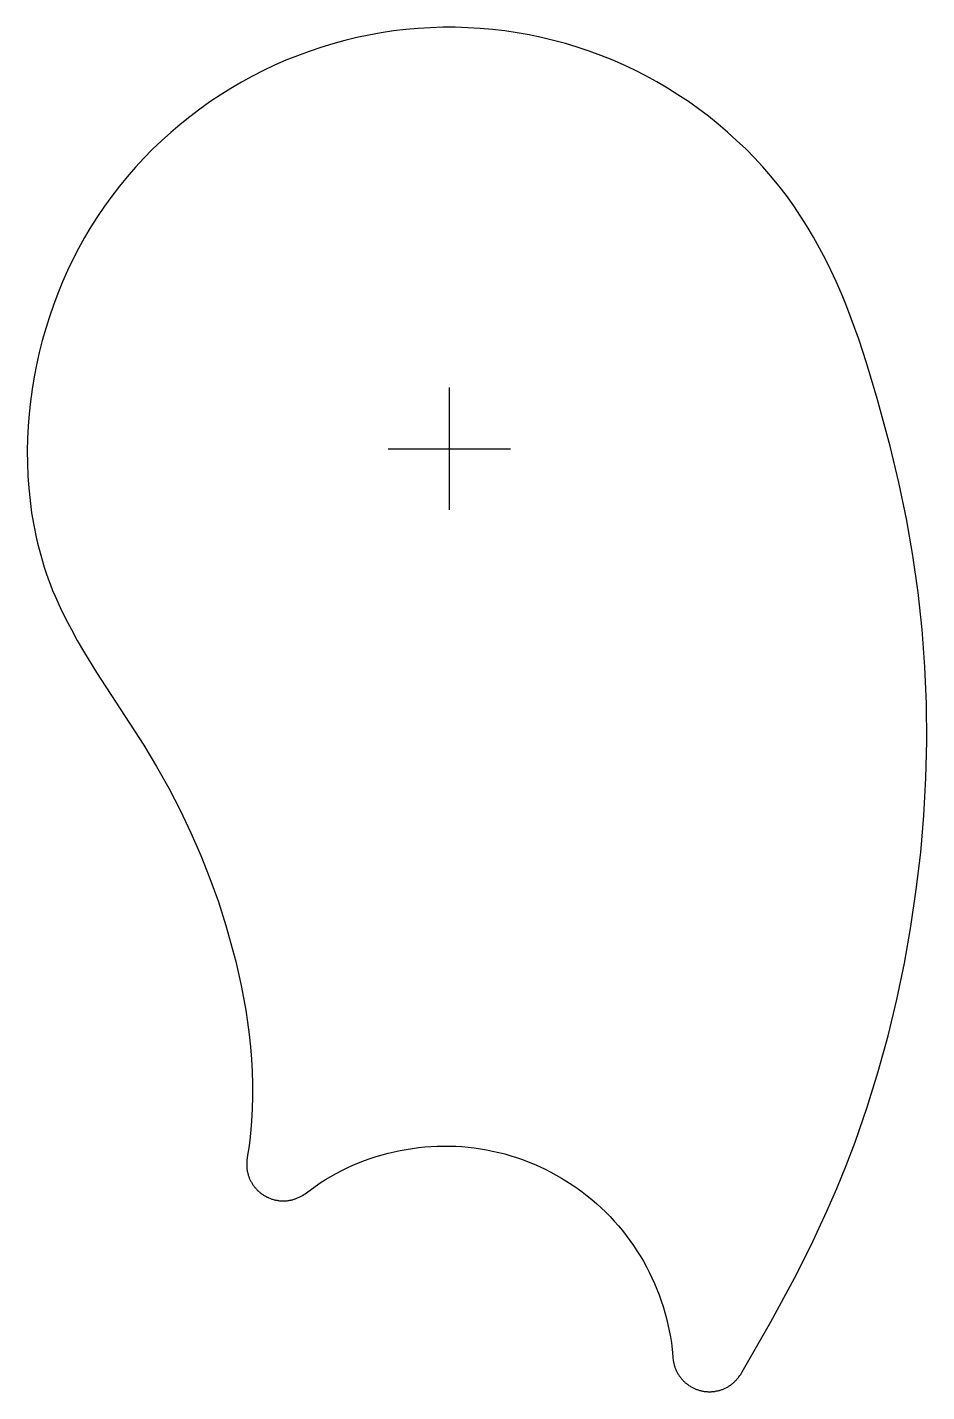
# Model space of a CAD drawing. Extents: x -35 to 39, y -2 to 109.
import ezdxf

# ---------------------------------------------------------------- set-up
doc = ezdxf.new("R2010")
doc.units = 0
doc.layers.add('DEFAULT', color=7, linetype='CONTINUOUS')

msp = doc.modelspace()

# ---------------------------------------------------------------- linework, layer by layer
at = {"layer": 'DEFAULT'}
for p, q in [((0, 70), (0, 80)), ((-5, 75), (5, 75))]:
    msp.add_line(p, q, dxfattribs=at)
msp.add_lwpolyline([(-16.55, 16.95), (-16.56, 16.83), (-16.57, 16.7), (-16.58, 16.57), (-16.58, 16.45), (-16.58, 16.38), (-16.58, 16.32), (-16.57, 16.26), (-16.57, 16.19), (-16.56, 16.13), (-16.56, 16.07), (-16.55, 16.01), (-16.54, 15.94), (-16.53, 15.88), (-16.52, 15.82), (-16.5, 15.76), (-16.49, 15.7), (-16.47, 15.63), (-16.45, 15.57), (-16.43, 15.51), (-16.41, 15.45), (-16.39, 15.39), (-16.37, 15.33), (-16.34, 15.28), (-16.32, 15.22), (-16.29, 15.16), (-16.26, 15.1), (-16.23, 15.05), (-16.2, 14.99), (-16.17, 14.94), (-16.13, 14.88), (-16.1, 14.83), (-16.07, 14.78), (-16.03, 14.72), (-15.99, 14.67), (-15.95, 14.62), (-15.91, 14.57), (-15.87, 14.52), (-15.83, 14.48), (-15.79, 14.43), (-15.75, 14.38), (-15.7, 14.34), (-15.66, 14.29), (-15.61, 14.25), (-15.56, 14.21), (-15.51, 14.17), (-15.47, 14.13), (-15.42, 14.09), (-15.36, 14.05), (-15.31, 14.01), (-15.26, 13.98), (-15.21, 13.94), (-15.15, 13.91), (-15.1, 13.87), (-15.04, 13.84), (-14.99, 13.81), (-14.93, 13.78), (-14.88, 13.76), (-14.82, 13.73), (-14.76, 13.7), (-14.7, 13.68), (-14.64, 13.66), (-14.58, 13.63), (-14.52, 13.61), (-14.46, 13.6), (-14.4, 13.58), (-14.34, 13.56), (-14.28, 13.55), (-14.22, 13.53), (-14.15, 13.52), (-14.09, 13.51), (-14.03, 13.5), (-13.97, 13.49), (-13.9, 13.48), (-13.84, 13.48), (-13.78, 13.47), (-13.71, 13.47), (-13.65, 13.47), (-13.59, 13.46), (-13.52, 13.47), (-13.46, 13.47), (-13.39, 13.47), (-13.33, 13.47), (-13.27, 13.48), (-13.2, 13.49), (-13.14, 13.5), (-13.08, 13.51), (-13.02, 13.52), (-12.95, 13.53), (-12.89, 13.54), (-12.83, 13.56), (-12.77, 13.58), (-12.71, 13.6), (-12.65, 13.62), (-12.59, 13.64), (-12.53, 13.66), (-12.47, 13.68), (-12.42, 13.71), (-12.36, 13.73), (-12.3, 13.76), (-12.24, 13.79), (-12.13, 13.85), (-12.02, 13.91), (-11.91, 13.98), (-11.81, 14.05), (-11.7, 14.12), (-10.99, 14.65), (-10.78, 14.79), (-10.57, 14.93), (-10.14, 15.2), (-9.7, 15.46), (-9.26, 15.71), (-8.81, 15.94), (-8.35, 16.16), (-7.89, 16.38), (-7.42, 16.57), (-6.95, 16.76), (-6.47, 16.93), (-5.99, 17.09), (-5.5, 17.23), (-5.01, 17.37), (-4.52, 17.49), (-4.02, 17.59), (-3.52, 17.68), (-3.02, 17.76), (-2.52, 17.83), (-2.01, 17.88), (-1.5, 17.92), (-1, 17.94), (-0.49, 17.95), (0.02, 17.95), (0.52, 17.93), (1.03, 17.9), (1.54, 17.86), (2.04, 17.8), (2.54, 17.72), (3.04, 17.64), (3.54, 17.54), (4.04, 17.43), (4.53, 17.3), (5.02, 17.16), (5.5, 17.01), (5.98, 16.84), (6.46, 16.66), (6.93, 16.47), (7.39, 16.27), (7.85, 16.05), (8.3, 15.82), (8.75, 15.58), (9.19, 15.33), (9.62, 15.06), (10.05, 14.79), (10.47, 14.5), (10.88, 14.2), (11.28, 13.89), (11.67, 13.57), (12.06, 13.23), (12.43, 12.89), (12.8, 12.54), (13.15, 12.18), (13.5, 11.81), (13.83, 11.43), (14.16, 11.04), (14.47, 10.64), (14.78, 10.23), (15.07, 9.82), (15.35, 9.39), (15.62, 8.96), (15.88, 8.53), (16.12, 8.08), (16.36, 7.63), (16.58, 7.17), (16.79, 6.71), (16.99, 6.24), (17.17, 5.77), (17.34, 5.29), (17.5, 4.81), (17.64, 4.32), (17.77, 3.83), (17.89, 3.34), (17.99, 2.84), (18.09, 2.34), (18.17, 1.84), (18.2, 1.59), (18.23, 1.34), (18.28, 0.7), (18.29, 0.58), (18.31, 0.45), (18.32, 0.39), (18.33, 0.33), (18.34, 0.26), (18.36, 0.2), (18.37, 0.14), (18.39, 0.08), (18.41, 0.02), (18.42, -0.04), (18.44, -0.1), (18.46, -0.16), (18.49, -0.22), (18.51, -0.28), (18.53, -0.34), (18.56, -0.4), (18.59, -0.46), (18.61, -0.51), (18.64, -0.57), (18.67, -0.62), (18.71, -0.68), (18.74, -0.73), (18.77, -0.79), (18.81, -0.84), (18.84, -0.89), (18.88, -0.94), (18.92, -0.99), (18.96, -1.04), (19, -1.09), (19.04, -1.14), (19.08, -1.19), (19.13, -1.23), (19.17, -1.28), (19.22, -1.32), (19.26, -1.37), (19.31, -1.41), (19.36, -1.45), (19.41, -1.49), (19.46, -1.53), (19.51, -1.57), (19.56, -1.6), (19.61, -1.64), (19.67, -1.67), (19.72, -1.71), (19.78, -1.74), (19.83, -1.77), (19.89, -1.8), (19.94, -1.83), (20, -1.86), (20.06, -1.89), (20.12, -1.91), (20.17, -1.94), (20.23, -1.96), (20.29, -1.98), (20.35, -2), (20.41, -2.02), (20.47, -2.04), (20.54, -2.05), (20.6, -2.07), (20.66, -2.08), (20.72, -2.1), (20.78, -2.11), (20.85, -2.12), (20.91, -2.13), (20.97, -2.13), (21.04, -2.14), (21.1, -2.14), (21.16, -2.15), (21.23, -2.15), (21.29, -2.15), (21.35, -2.15), (21.42, -2.15), (21.48, -2.14), (21.54, -2.14), (21.61, -2.13), (21.67, -2.12), (21.73, -2.12), (21.79, -2.11), (21.86, -2.09), (21.92, -2.08), (21.98, -2.07), (22.04, -2.05), (22.1, -2.04), (22.16, -2.02), (22.23, -2), (22.29, -1.98), (22.35, -1.96), (22.4, -1.93), (22.46, -1.91), (22.52, -1.88), (22.58, -1.86), (22.64, -1.83), (22.69, -1.8), (22.75, -1.77), (22.8, -1.74), (22.86, -1.71), (22.91, -1.67), (22.96, -1.64), (23.02, -1.6), (23.07, -1.56), (23.12, -1.52), (23.17, -1.48), (23.22, -1.44), (23.26, -1.4), (23.31, -1.36), (23.36, -1.32), (23.4, -1.27), (23.45, -1.23), (23.49, -1.18), (23.53, -1.13), (23.57, -1.08), (23.61, -1.04), (23.65, -0.99), (23.69, -0.94), (23.77, -0.83), (23.84, -0.73), (23.91, -0.62), (23.97, -0.52), (26.31, 3.56), (28.24, 7.13), (29.61, 9.85), (30.9, 12.61), (31.71, 14.48), (32.48, 16.36), (33.2, 18.26), (34.19, 21.13), (35.09, 24.04), (35.9, 26.98), (36.61, 29.94), (37.24, 32.92), (37.77, 35.92), (38.21, 38.94), (38.57, 41.96), (38.82, 45), (38.99, 48.04), (39.06, 51.08), (39.04, 54.13), (38.91, 57.17), (38.69, 60.21), (38.36, 63.24), (37.93, 66.26), (37.41, 69.26), (36.79, 72.24), (36.08, 75.2), (35.02, 79.12), (34.14, 82.04), (33.5, 83.97), (32.8, 85.87), (32.43, 86.82), (32.05, 87.76), (31.64, 88.69), (31.21, 89.61), (30.77, 90.52), (30.3, 91.42), (29.8, 92.31), (29.29, 93.18), (28.74, 94.04), (28.18, 94.88), (27.58, 95.71), (26.96, 96.51), (26.32, 97.29), (25.65, 98.06), (24.96, 98.8), (24.25, 99.53), (23.51, 100.23), (22.76, 100.91), (21.99, 101.57), (21.2, 102.21), (20.39, 102.82), (19.56, 103.41), (18.71, 103.97), (17.85, 104.51), (16.98, 105.02), (16.09, 105.51), (15.18, 105.97), (14.26, 106.4), (13.33, 106.81), (12.39, 107.18), (11.43, 107.53), (10.47, 107.86), (9.5, 108.15), (8.52, 108.41), (7.53, 108.65), (6.54, 108.86), (5.54, 109.04), (4.53, 109.19), (3.53, 109.31), (2.51, 109.39), (1.5, 109.45), (0.49, 109.48), (-0.53, 109.48), (-1.54, 109.45), (-2.56, 109.39), (-3.57, 109.3), (-4.58, 109.18), (-5.58, 109.03), (-6.58, 108.85), (-7.57, 108.64), (-8.56, 108.4), (-9.54, 108.13), (-10.51, 107.84), (-11.47, 107.51), (-12.43, 107.16), (-13.37, 106.78), (-14.3, 106.38), (-15.22, 105.94), (-16.12, 105.48), (-17.01, 104.99), (-17.89, 104.48), (-18.75, 103.94), (-19.59, 103.38), (-20.42, 102.79), (-21.23, 102.17), (-22.02, 101.54), (-22.79, 100.88), (-23.55, 100.2), (-24.28, 99.5), (-24.99, 98.77), (-25.68, 98.03), (-26.35, 97.26), (-26.99, 96.48), (-27.62, 95.67), (-28.21, 94.85), (-28.78, 94.01), (-29.33, 93.16), (-29.85, 92.28), (-30.34, 91.39), (-30.8, 90.49), (-31.24, 89.58), (-31.66, 88.65), (-32.04, 87.71), (-32.4, 86.76), (-32.73, 85.8), (-33.03, 84.83), (-33.31, 83.85), (-33.56, 82.87), (-33.78, 81.88), (-33.97, 80.88), (-34.14, 79.88), (-34.27, 78.87), (-34.38, 77.86), (-34.46, 76.85), (-34.51, 75.84), (-34.54, 74.82), (-34.53, 73.81), (-34.49, 72.79), (-34.42, 71.78), (-34.31, 70.77), (-34.18, 69.76), (-34.01, 68.76), (-33.81, 67.77), (-33.69, 67.27), (-33.57, 66.78), (-33.44, 66.29), (-33.3, 65.8), (-33.15, 65.32), (-32.99, 64.83), (-32.82, 64.36), (-32.64, 63.88), (-32.46, 63.41), (-32.26, 62.94), (-31.85, 62.01), (-31.4, 61.1), (-30.93, 60.2), (-30.44, 59.31), (-29.93, 58.43), (-28.86, 56.7), (-25, 50.74), (-23.95, 49), (-22.96, 47.23), (-22.03, 45.42), (-21.15, 43.59), (-20.34, 41.73), (-19.59, 39.84), (-18.9, 37.93), (-18.28, 36), (-17.73, 34.04), (-17.48, 33.06), (-17.24, 32.07), (-17.03, 31.08), (-16.83, 30.08), (-16.66, 29.08), (-16.51, 28.08), (-16.38, 27.07), (-16.27, 26.06), (-16.19, 25.05), (-16.13, 24.04), (-16.1, 23.02), (-16.1, 22.01), (-16.13, 20.99), (-16.18, 19.98), (-16.27, 18.97), (-16.33, 18.46), (-16.39, 17.96), (-16.51, 17.21)], close=True, dxfattribs=at)

doc.saveas('drawing.dxf')
